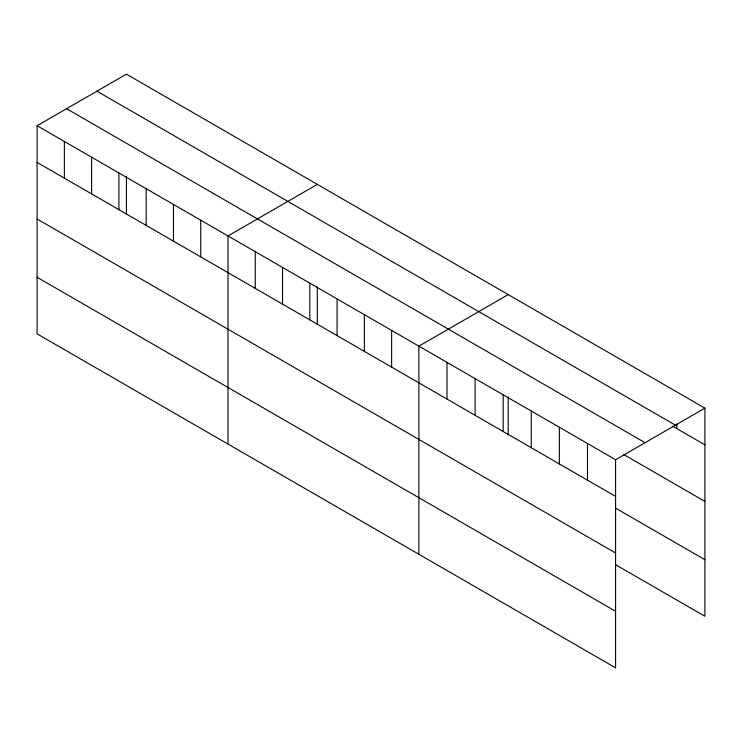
<?xml version="1.0" encoding="UTF-8"?>
<svg xmlns="http://www.w3.org/2000/svg" width="742" height="742" viewBox="0 0 742 742"><rect width="100%" height="100%" fill="white"/><g stroke="black" fill="none" stroke-linecap="round" stroke-linejoin="round"><path stroke-width="1.11" d="M37.1 125.732L615.582 459.715L615.582 667.837L37.1 333.854L37.1 125.732L126.418 74.163L704.9 408.146L704.9 616.268L615.591 564.708M317.316 184.378L227.998 235.947L227.998 444.068M508.214 294.593L418.896 346.162L418.896 554.283M615.582 459.715L704.9 408.146M96.942 91.183L675.424 425.157M672.79 426.298L704.9 444.838M66.576 108.712L645.058 442.696M623.614 454.484L704.9 501.406M37.1 162.424L615.582 496.407M615.591 508.131L704.9 559.7M37.1 219.001L615.582 552.976M37.1 277.285L615.582 611.269M676.806 424.025L676.806 428.616M587.478 443.493L587.478 480.185M559.385 427.271L559.385 463.963M531.281 411.049L531.281 447.741M508.214 396.822L508.214 434.933M503.187 394.827L503.187 431.519M475.093 378.606L475.093 415.297M446.99 362.384L446.99 399.075M391.628 330.413L391.628 367.105M364.35 314.673L364.35 351.365M337.081 298.924L337.081 335.616M317.316 286.607L317.316 324.718M309.813 283.175L309.813 319.876M282.535 267.435L282.535 304.127M255.267 251.686L255.267 288.388M200.73 220.198L200.73 256.89M173.452 204.458L173.452 241.15M146.183 188.709L146.183 225.401M126.418 176.392L126.418 214.503M118.915 172.969L118.915 209.661M91.646 157.221L91.646 193.912M64.369 141.481L64.369 178.173"/></g></svg>
